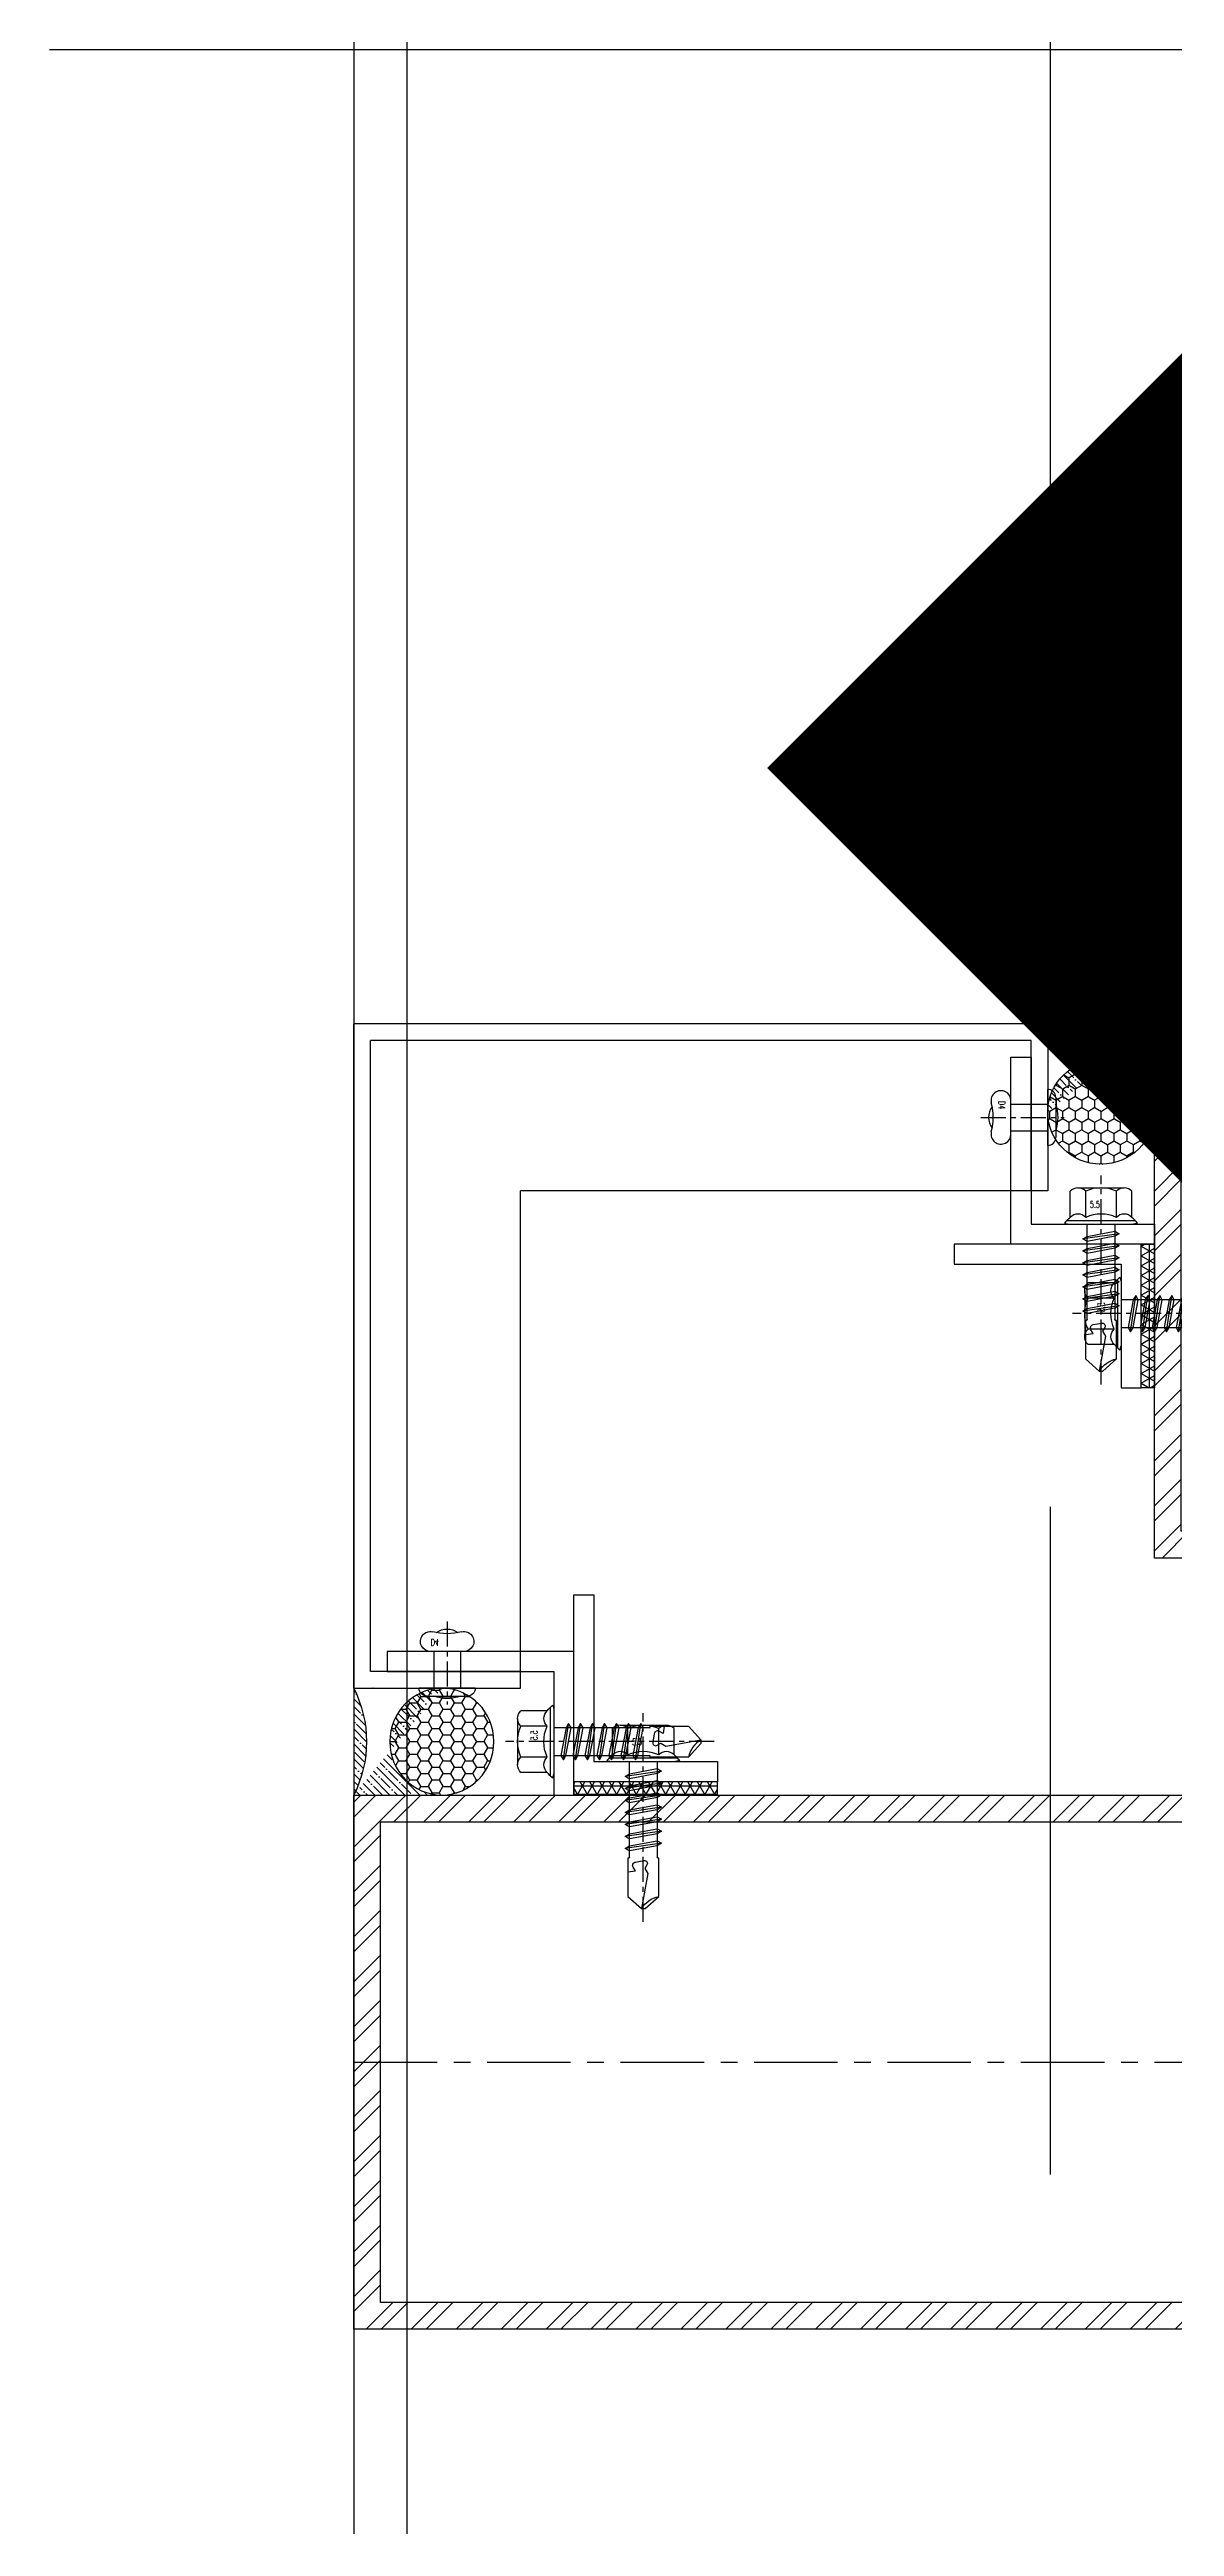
# Model space of a CAD drawing. Extents: x 220580 to 2027826, y -309201 to 71987.
# Drawn here: x 374086 to 374254.6, y -162608.9 to -162237.9 of the extents above; entities that cross this region are included whole.
import ezdxf
from ezdxf.enums import TextEntityAlignment as Align

# ---------------------------------------------------------------- set-up
doc = ezdxf.new("R2010")
doc.units = 0
for name, pattern in [('CENTER', [2, 1.25, -0.25, 0.25, -0.25]), ('ZN-CENTER', [2, 1.25, -0.25, 0.25, -0.25]), ('ZN-DASH', [0.35, 0.25, -0.1])]:
    doc.linetypes.add(name, pattern=pattern)
for name, color, linetype in [('!ZN1-填充-8', 8, 'Continuous'), ('!ZN3-铝板幕墙-3', 3, 'Continuous'), ('!ZN4-辅助材料-1', 1, 'Continuous'), ('!ZN4-配件-11', 11, 'Continuous'), ('!ZN5-钢材投影-40', 40, 'Continuous'), ('!ZN5-铝材投影-112', 112, 'Continuous'), ('!ZN5-铝材断面-6', 6, 'Continuous'), ('!ZN6-虚线-8', 8, 'ZN-DASH'), ('1 轴线 辅助线', 1, 'CENTER'), ('2钢材断面', 2, 'Continuous'), ('A_Hatch', 8, 'Continuous'), ('DIM', 173, 'Continuous'), ('ZX', 240, 'CENTER')]:
    doc.layers.add(name, color=color, linetype=linetype)
doc.styles.add('DHTEXT-1', font='ROMANS.shx', dxfattribs={"width": 0.7, "bigfont": 'CHINESE.shx'})
doc.dimstyles.new('ZN200', dxfattribs={"dimscale": 200, "dimtxt": 2.5, "dimasz": 1.5, "dimexe": 1, "dimexo": 2, "dimgap": 0.9, "dimtad": 1, "dimdec": 0, "dimdsep": 46, "dimtxsty": 'DHTEXT-1', "dimblk": 'ARCHTICK', "dimcen": 2.5, "dimclrd": 173, "dimclre": 173, "dimclrt": 7, "dimazin": 2, "dimtfac": 1, "dimtdec": 0, "dimtix": 1, "dimtmove": 2, "dimatfit": 3, "dimfxl": 0, "dimtolj": 1, "dimtzin": 0, "dimarcsym": 0})

# ---------------------------------------------------------------- blocks, each defined once
blk = doc.blocks.new('20250825082354')
at = {"layer": 'A_Hatch'}
h = blk.add_hatch(dxfattribs=at)
h.set_pattern_fill('ANSI32', color=256)
h.set_pattern_definition([(45, (6.017226033072802, -40), (-3.367596045400933, 3.367596045400933), []), (45, (8.262291033068323, -40), (-3.367596045400933, 3.367596045400933), [])])
h.paths.add_polyline_path([(200.0017149738705, 40.00000000155705), (7.275957614183426e-12, 40), (7.275957614183426e-12, -40), (200.0017149738705, -39.99999999844295)])
h.paths.add_polyline_path([(196.0017149738705, 36), (196.0017149738705, -36), (4.000000000007276, -36), (4.000000000007276, 36)], flags=16)
at = {"layer": '2钢材断面', "elevation": -1.541347081809362e-10}
for points in [[(7.275957614183426e-12, 40), (200.0017149738705, 40), (200.0017149738705, -40), (7.275957614183426e-12, -40)], [(4.000000000007276, 36), (196.0017149738705, 36), (196.0017149738705, -36), (4.000000000007276, -36)]]:
    blk.add_lwpolyline(points, close=True, dxfattribs=at)
blk = doc.blocks.new('20250822090122')
at = {"layer": 'A_Hatch'}
h = blk.add_hatch(dxfattribs=at)
h.set_pattern_fill('ANSI32', color=256)
h.set_pattern_definition([(45, (-80, -40), (-3.367596045400933, 3.367596045400933), []), (45, (-77.75493500000448, -40), (-3.367596045400933, 3.367596045400933), [])])
h.paths.add_polyline_path([(0, 40), (-80, 40), (-80, -40), (0, -40)])
h.paths.add_polyline_path([(-4, 36), (-4, -36), (-76, -36), (-76, 36)], flags=16)
at = {"layer": '2钢材断面'}
for points in [[(-80, 40), (0, 40), (0, -40), (-80, -40)], [(-76, 36), (-4, 36), (-4, -36), (-76, -36)]]:
    blk.add_lwpolyline(points, close=True, dxfattribs=at)
blk = doc.blocks.new('铝板16mm胶缝')
at = {"layer": '!ZN1-填充-8'}
h = blk.add_hatch(dxfattribs=at)
h.set_pattern_fill('HONEY', color=256, scale=0.7, angle=-270, style=0)
h.set_pattern_definition([(90, (10097.31989989708, 185.0232752102251), (-0.9623705000000002, 1.666875), [1.11125, -2.2225]), (210, (10097.31989989708, 185.0232752102251), (-0.9623708449331864, -1.666874800852732), [1.11125, -2.222499999999999]), (150, (10097.31989989708, 185.0232752102251), (-1.924741344933186, 1.991472677892826e-07), [-2.2225, 1.11125])])
edge = h.paths.add_edge_path()
edge.add_ellipse((-8.500000000207365, 14.57041595620103), major_axis=(-7.997393453053519, 3.358849100355043e-11), ratio=0.9747925043838522, start_angle=0, end_angle=360)
h = blk.add_hatch(dxfattribs=at)
h.set_pattern_fill('ANSI35', color=256, scale=0.5, angle=-270, style=0)
h.set_pattern_definition([(135, (0, 0), (-1.122532015133644, -1.122532015133644), []), (135, (0, 1.122532500000005), (-1.122532015133644, -1.122532015133644), [1.984375, -0.396875, 0, -0.396875])])
edge = h.paths.add_edge_path()
edge.add_line((-0.5052130940530333, 1.366215148264018), (-0.5026065471538459, 14.57041595616465))
edge.add_line((-16.50000000016007, 1.366215148336778), (-16.49739345326088, 14.57041595623741))
edge.add_ellipse((-8.500000000207365, 14.57041595620103), major_axis=(-7.997393453053519, 3.358849100355043e-11), ratio=0.9747925043838522, start_angle=0, end_angle=180)
edge.add_arc((-8.499999999414285, -14.44754302653018), 17.72215979008053, 63.16567149166988, 116.8343285139232)
at = {"layer": '!ZN4-辅助材料-1', "ltscale": 0.5}
blk.add_arc((-8.499999999414285, -14.44754302653018), 17.72215979008053, 63.16567149164778, 116.8343285139584, dxfattribs=at)
blk.add_ellipse((-8.500000000207365, 14.57041595620103), major_axis=(-7.997393453053519, 3.358849100355043e-11), ratio=0.9747925043838522, dxfattribs=at)
at = {"layer": 'Defpoints', "ltscale": 0.5}
for p in [(-16.50000000018917, -0.6337848516632221), (-8.500000000280124, -0.6337848516632221), (-0.4999999986393959, -0.6337848516632221)]:
    blk.add_point(p, dxfattribs=at)
blk = doc.blocks.new('*U2002')
at = {"ltscale": 10}
for p, q in [((-1.015572715537019, 4.618802355381165), (-4.949999999997999, 4.618802355381165)), ((-0.5504878062047283, -5.115541284646254), (-0.5504878062065472, 5.115530008962667)), ((-0.1698801084603474, 5.480866579516958), (1.167940990853822e-05, 4.83959058622783)), ((0, -4.839613541317005), (0, 4.8396139450431)), ((-5.449999999999818, -3.464101413275086), (-5.449999999999818, 3.464101817001181)), ((-1.015583010001137, 2.309401278621424), (-4.949999999997999, 2.309401278624835)), ((0, 2.084999581674395), (14.28830168384373, 2.085001969002848)), ((1.419619596213958, 2.729999885991237), (2.200602679755074, -2.730000114008757)), ((3.219619596213958, 2.729999881768008), (4.000602679755074, -2.730000118231986)), ((5.019619596213958, 2.729999877544779), (5.800602679755074, -2.730000122455214)), ((6.819619596213958, 2.729999873321551), (7.600602679755074, -2.730000126678443)), ((8.619619596213958, 2.729999869098322), (9.400602679755075, -2.730000130901672)), ((10.41961959621396, 2.729999864875094), (11.20060267975507, -2.7300001351249)), ((12.21961959621396, 2.729999860651865), (13.00060267975507, -2.730000139348129)), ((-1.015583010002956, -2.30940087489533), (-4.94999999999618, -2.30940087489874)), ((14.28834179297628, -2.085001744372565), (0, -2.084999717997933)), ((-1.015583010001137, -4.618801951655071), (-4.949999999999818, -4.618801951654161)), ((-0.1698801084603474, -5.480877855198726), (1.167940990853822e-05, -4.839601861909371))]:
    blk.add_line(p, q, dxfattribs=at)
at = {"color": 0, "linetype": 'ZN-CENTER', "ltscale": 3}
blk.add_line((23.99999999999994, 2.188255855140087e-07), (-7.276562432845615, -1.533137051807418e-07), dxfattribs=at)
at = {"ltscale": 10}
for points in [[(1.828211756127738, -2.085000114008789), (1.047228672586622, 2.084999885991241), (1.419619596213901, 2.729999885991095), (1.792010519841123, 2.084999885991241), (2.57299360338241, -2.085000114008761), (2.200602679755074, -2.730000114008771)], [(3.628211756127738, -2.085000118232018), (2.847228672586622, 2.084999881768012), (3.219619596213901, 2.729999881767866), (3.592010519841123, 2.084999881768012), (4.37299360338241, -2.085000118231989), (4.000602679755074, -2.730000118232)], [(5.428211756127738, -2.085000122455247), (4.647228672586622, 2.084999877544783), (5.019619596213901, 2.729999877544637), (5.392010519841123, 2.084999877544783), (6.17299360338241, -2.085000122455218), (5.800602679755074, -2.730000122455229)], [(7.228211756127738, -2.085000126678475), (6.447228672586622, 2.084999873321555), (6.819619596213901, 2.729999873321409), (7.192010519841123, 2.084999873321555), (7.97299360338241, -2.085000126678447), (7.600602679755074, -2.730000126678457)], [(9.028211756127739, -2.085000130901704), (8.247228672586623, 2.084999869098326), (8.619619596213902, 2.72999986909818), (8.992010519841124, 2.084999869098326), (9.77299360338241, -2.085000130901676), (9.400602679755075, -2.730000130901686)], [(10.82821175612774, -2.085000135124933), (10.04722867258662, 2.084999864875098), (10.4196195962139, 2.729999864874951), (10.79201051984112, 2.084999864875098), (11.57299360338241, -2.085000135124904), (11.20060267975507, -2.730000135124914)], [(12.62821175612774, -2.085000139348161), (11.84722867258662, 2.084999860651869), (12.2196195962139, 2.729999860651723), (12.59201051984112, 2.084999860651869), (13.37299360338241, -2.085000139348133), (13.00060267975507, -2.730000139348143)]]:
    blk.add_lwpolyline(points, close=True, dxfattribs=at)
for points in [[(14.28755614132959, -2.084999790480305, -0.414213562373095), (14.44551068678416, -2.242954335934877), (14.44551068678416, -2.321931608662732), (20.17706341883141, -2.321931608662732), (21.99999672497771, -0.2620664843346907), (21.99999672497771, 0.2620669033741529), (20.1770634188305, 2.321932027703048), (14.44551068678416, 2.321932027703616), (14.44551068678416, 2.242954754974284, -0.414213562373095), (14.28755614132959, 2.085000209519654)], [(16.51287844574838, -2.321931608662732), (16.35611659158181, -1.195959136936376), (15.82661205339483, -1.523970797760166, -0.5304615897786895), (15.03442566961419, -1.169417307181045), (14.81075563571315, 0.0990784896746442, -0.6513157956771675), (15.47433833661651, 0.5440859063701903), (16.0012324895205, 0.2109028390927443), (16.76803563861736, 0.6608451827776259), (21.99999672497771, -0.2620664843346907, -0.2012259957209903), (20.1770634188305, 2.321932027703048)]]:
    blk.add_lwpolyline(points, format="xyb", dxfattribs=at)
for centre, radius, start, end in [((-3.866666666665878, 3.464101817001181), 1.583333333333237, 133.1735511071865, 226.8264488928781), ((0.06775032333098352, 3.464101817001181), 1.583333333333237, 133.1735511071865, 226.8264488928781), ((7.477939400387186, -2.867559875829768), 11.3218976996017, 132.4921501626091, 138.6063620026382), ((0.1333333333341216, 2.018612281773358e-07), 5.583333333333248, 155.5673023206315, 204.4326976793683), ((4.067750323330984, 2.018612281773358e-07), 5.583333333333248, 155.5673023206315, 204.4326976793683), ((-3.866666666665878, -3.464101413275086), 1.583333333333237, 133.1735511071865, 226.8264488927399), ((0.06775032333098352, -3.464101413275086), 1.583333333333237, 133.1735511071865, 226.8264488927399), ((7.477939400387186, 2.867548600148227), 11.3218976996017, 221.3935592101043, 227.5078498373909)]:
    blk.add_arc(centre, radius, start, end, dxfattribs=at)
at = {"layer": 'Defpoints', "color": 0, "ltscale": 10, "style": 'DHTEXT-1', "width": 0.7}
blk.add_text('5.5', height=1, rotation=90, dxfattribs=at).set_placement((-2.461643067588102, -0.9299515093815011), align=Align.CENTER)
blk = doc.blocks.new('*U1818')
at = {"linetype": 'ByBlock', "lineweight": -2, "ltscale": 10}
for p, q in [((0, 4.200000000000099), (0, -4.199999999999992)), ((-1.19999999999709, -2.999999999995627), (-1.19999999999709, 2.999999999995733)), ((5.50000000054162, 2.000000000000053), (0, 2.000000000000053)), ((5.50000000054162, 2.500000000000053), (5.50000000054162, -2.499999999999947)), ((5.50000000054162, -1.999999999999947), (0, -1.999999999999947))]:
    blk.add_line(p, q, dxfattribs=at)
at = {"color": 0, "linetype": 'CENTER', "ltscale": 3}
blk.add_line((10.0124521631674, 5.329070518200751e-14), (-2.451370260241674, 5.329070518200751e-14), dxfattribs=at)
at = {"linetype": 'ByBlock', "lineweight": -2, "ltscale": 10}
for centre, radius, start, end in [((0, 2.999999999995733), 1.2, 90, 180), ((7.00000000054162, 2.500000000000053), 1.5, 348.4480414647314, 180), ((4.415117063422031, -3.584688101909705e-12), 5.96066603962293, 160.3950489643864, 199.6049510356135), ((16.16515139045397, 5.329070518200751e-14), 8, 164.3308475018224, 195.6691524981776), ((6.186535024229231, -0.0009536892320660684), 2.672094166157843, 323.2266208412516, 36.78433105121244), ((0, -2.999999999995627), 1.2, 180, 270), ((7.00000000054162, -2.499999999999947), 1.5, 180, 11.5519585352685)]:
    blk.add_arc(centre, radius, start, end, dxfattribs=at)
at = {"layer": 'Defpoints', "color": 0, "ltscale": 10, "style": 'DHTEXT-1', "width": 0.7}
blk.add_text('D4', height=1, rotation=90, dxfattribs=at).set_placement((7.370543652128534, -1.846676056511448), align=Align.CENTER)
blk = doc.blocks.new('ewr234')
at = {"layer": '!ZN1-填充-8'}
h = blk.add_hatch(dxfattribs=at)
h.set_pattern_fill('NET3', color=256, scale=0.4, angle=269.9999999999999, style=0)
h.set_pattern_definition([(270, (-40683.48917361637, 19019.62959119135), (1.27, -2.236335391749737e-15), []), (329.9999999999998, (-40683.48917361637, 19019.62959119135), (0.6350000000000023, 1.099852262806236), []), (29.99999999999988, (-40683.48917361637, 19019.62959119135), (-0.6349999999999977, 1.099852262806239), [])])
h.paths.add_polyline_path([(-684.4000035393474, 21.00000446225749), (-686.4000035393474, 21.00000446225749), (-686.4000035393474, 42.50000446368358), (-684.4000035393474, 42.50000446368358)])
h = blk.add_hatch(dxfattribs=at)
h.set_pattern_fill('NET3', color=256, scale=0.4, angle=179.9999999999999, style=0)
h.set_pattern_definition([(180, (18157.6727520136, 39959.08917467177), (-2.469630606987308e-15, -1.27), []), (239.9999999999998, (18157.6727520136, 39959.08917467177), (1.099852262806235, -0.6350000000000026), []), (299.9999999999998, (18157.6727520136, 39959.08917467177), (1.099852262806239, 0.6349999999999975), [])])
h.paths.add_polyline_path([(-749.9017195537599, -39.99999540524732), (-749.9017195537599, -37.99999540524732), (-771.401719555186, -37.99999540524732), (-771.401719555186, -39.99999540524732)])
at = {"layer": '!ZN3-铝板幕墙-3'}
for p, q in [((-700.4000035385761, 75.49999988154741), (-700.4000035385761, 50.50000447704224)), ((-702.9000035385761, 50.50000447704224), (-702.9000035385761, 72.9999998814892)), ((-779.4017195685446, -21.49999540601857), (-801.9017149729916, -21.49999540601857)), ((-804.4017149730498, -23.99999540601857), (-779.4017195685446, -23.99999540601857))]:
    blk.add_line(p, q, dxfattribs=at)
at = {"layer": '!ZN3-铝板幕墙-3', "ltscale": 40}
for points in [[(-700.4000035385761, 75.4999998821877), (-804.4017149737265, 75.49999988223135)], [(-804.4017149736901, -23.99999540601857), (-804.4017149737265, 75.49999988223135)], [(-702.9000035385761, 72.9999998821877), (-801.9017149737265, 72.9999998822168)], [(-801.9017149736901, -21.49999540601857), (-801.9017149737265, 72.9999998822168)], [(-700.4000035385761, 50.49999988218769), (-779.4017149737192, 50.4999998822168)], [(-779.4017149736901, -23.99999540601857), (-779.4017149737192, 50.4999998822168)]]:
    blk.add_lwpolyline(points, dxfattribs=at)
at = {"layer": '!ZN4-辅助材料-1', "ltscale": 5}
for points in [[(-686.4000035393474, 42.50000446368358), (-684.4000035393474, 42.50000446368358), (-684.3999989446675, 21.00000446225749), (-686.3999989446675, 21.00000446225749)], [(-771.401719555186, -37.99999540524732), (-771.401719555186, -39.99999540524732), (-749.9017195537599, -39.99999999992724), (-749.9017195537599, -37.99999999992724)]]:
    blk.add_lwpolyline(points, close=True, dxfattribs=at)
at = {"layer": '!ZN5-钢材投影-40', "ltscale": 0.3}
blk.add_line((-804.4017149734864, 430.0000001067674), (-804.4017149733772, -654.4152140886727), dxfattribs=at)
at = {"layer": '!ZN5-铝材投影-112'}
for points in [[(-684.4000035393474, 42.50000446368358), (-705.9000035400313, 42.50000446368358), (-705.9000035400313, 70.4999550577777), (-702.9000035400313, 70.4999550577777), (-702.9000035385761, 45.50000446368358), (-684.4000035378922, 45.50000446368358)], [(-686.4000035393474, 21.00000446298509), (-686.4000035393474, 42.50000446368358), (-714.3999541334415, 42.50000446368358), (-714.3999541334415, 39.50000446368358), (-689.4000035393474, 39.50000446222839), (-689.4000035393474, 21.0000044615299)], [(-749.9017195544875, -37.99999540524732), (-771.401719555186, -37.99999540524732), (-771.401719555186, -10.0000448111532), (-768.401719555186, -10.0000448111532), (-768.4017195537308, -34.99999540524732), (-749.9017195530323, -34.99999540524732)], [(-771.401719555186, -39.99999540524732), (-771.401719555186, -18.49999540456338), (-799.4016701492801, -18.49999540456338), (-799.4016701492801, -21.49999540456338), (-774.401719555186, -21.49999540601857), (-774.401719555186, -39.99999540670251)]]:
    blk.add_lwpolyline(points, close=True, dxfattribs=at)
at = {"layer": '!ZN6-虚线-8', "color": 8, "linetype": 'ZN-DASH', "ltscale": 70}
blk.add_line((-796.4017149733772, -654.4152140886727), (-796.4017149734718, 430.0000001067674), dxfattribs=at)
at = {"layer": 'ZX', "ltscale": 10}
blk.add_line((-804.4017149737192, -79.99999999992724), (-549.999999999869, -79.99999999992724), dxfattribs=at)
at = {"layer": '!ZN4-辅助材料-1', "rotation": 180}
blk.add_blockref('铝板16mm胶缝', (-700.9000035387799, 76.86621503066272), dxfattribs=at)
at = {"layer": '!ZN4-辅助材料-1', "xscale": -1, "rotation": 270}
blk.add_blockref('铝板16mm胶缝', (-805.7679301221651, -23.49999540581484), dxfattribs=at)
at = {"layer": '!ZN4-配件-11', "color": 1}
for name, p, rotation in [('*U1818', (-700.4000035389836, 61.50000447704224), 180), ('*U2002', (-692.4000097490425, 45.50000446365448), 270), ('*U2002', (-761.0054549253982, -34.99999540527642), 270)]:
    blk.add_blockref(name, p, dxfattribs=dict(at, rotation=rotation))
at = {"layer": '!ZN4-配件-11', "color": 1, "xscale": -1}
for name, p, rotation in [('*U2002', (-689.4000035393183, 32.10373983389582), 180), ('*U1818', (-790.4017195685446, -23.99999540561112), 270), ('*U2002', (-774.4017195551569, -31.99998919555219), 180)]:
    blk.add_blockref(name, p, dxfattribs=dict(at, rotation=rotation))
at = {"layer": '!ZN5-铝材断面-6', "ltscale": 100}
blk.add_blockref('20250822090122', (-604.4000035386125, 35.49999988233321), dxfattribs=at)
at = {"layer": 'ZX', "ltscale": 1000}
blk.add_blockref('20250825082354', (-804.4017149737192, -79.99999999992724), dxfattribs=at)
blk = doc.blocks.new('_ArchTick')
at = {"color": 0, "linetype": 'ByBlock', "const_width": 0.4}
blk.add_lwpolyline([(-0.5, -0.5), (0.5, 0.5)], dxfattribs=at)
blk = doc.blocks.new('*D1464')
at = {"layer": 'Defpoints', "color": 0, "ltscale": 2000, "transparency": 16777216}
for p in [(374936.0373463532, -162237.9426105698), (374386.0373463538, -162292.0166326733), (374936.0373463532, -162292.0166326733)]:
    blk.add_point(p, dxfattribs=at)
at = {"layer": 'DIM', "color": 173, "linetype": 'ByBlock', "lineweight": -2, "ltscale": 2000, "transparency": 16777216}
for p, q in [((374386.0373463538, -161892.0166326733), (374386.0373463538, -162037.9426105698)), ((374936.0373463532, -161892.0166326733), (374936.0373463532, -162037.9426105698)), ((374386.0373463538, -162237.9426105698), (374086.0373463538, -162237.9426105698)), ((374386.0373463538, -162237.9426105698), (374936.0373463532, -162237.9426105698)), ((374936.0373463532, -162237.9426105698), (375236.0373463532, -162237.9426105698))]:
    blk.add_line(p, q, dxfattribs=at)
at = {"layer": 'DIM', "color": 173, "lineweight": -2, "ltscale": 2000, "transparency": 16777216, "xscale": 300, "yscale": 300, "zscale": 300}
blk.add_blockref('_ArchTick', (374386.0373463538, -162237.9426105698), dxfattribs=at)
at = {"layer": 'DIM', "color": 173, "lineweight": -2, "ltscale": 2000, "transparency": 16777216, "xscale": 300, "yscale": 300, "zscale": 300, "rotation": 180}
blk.add_blockref('_ArchTick', (374936.0373463532, -162237.9426105698), dxfattribs=at)
at = {"layer": 'DIM', "color": 7, "ltscale": 2000, "transparency": 16777216, "insert": (374661.0373463535, -161807.9426105698), "char_height": 500, "attachment_point": 5, "style": 'DHTEXT-1'}
blk.add_mtext('\\A1;550', dxfattribs=at)

msp = doc.modelspace()

# ---------------------------------------------------------------- linework, layer by layer
at = {"layer": '!ZN5-钢材投影-40', "ltscale": 0.3}
msp.add_line((374131.6356313796, -156899.3509797466), (374131.6356313794, -162880.5751872169), dxfattribs=at)
at = {"layer": '!ZN6-虚线-8', "color": 8, "linetype": 'ZN-DASH', "ltscale": 70}
msp.add_line((374139.6356313794, -162880.5751872169), (374139.6356313794, -156899.3509797466), dxfattribs=at)
at = {"layer": '1 轴线 辅助线', "ltscale": 400}
msp.add_line((374236.0373463532, -167956.1695858589), (374236.0373463535, -148390.825719789), dxfattribs=at)

# ---------------------------------------------------------------- next in the draw order: block references
at = {"layer": '!ZN6-虚线-8'}
msp.add_blockref('ewr234', (374936.0373463535, -162459.3509701755), dxfattribs=at)

# ---------------------------------------------------------------- next in the draw order: dimensions: what is measured, and where the dimension line sits
at = {"layer": 'DIM', "ltscale": 2000}
dim = msp.add_linear_dim(base=(374936.0373463532, -162237.9426105698), p1=(374386.0373463538, -162292.0166326733), p2=(374936.0373463532, -162292.0166326733), dimstyle='ZN200', dxfattribs=at)
dim.commit()
dim.dimension.update_dxf_attribs({"geometry": '*D1464', "text_midpoint": (374661.0373463535, -161807.9426105698)})

doc.saveas('drawing.dxf')
